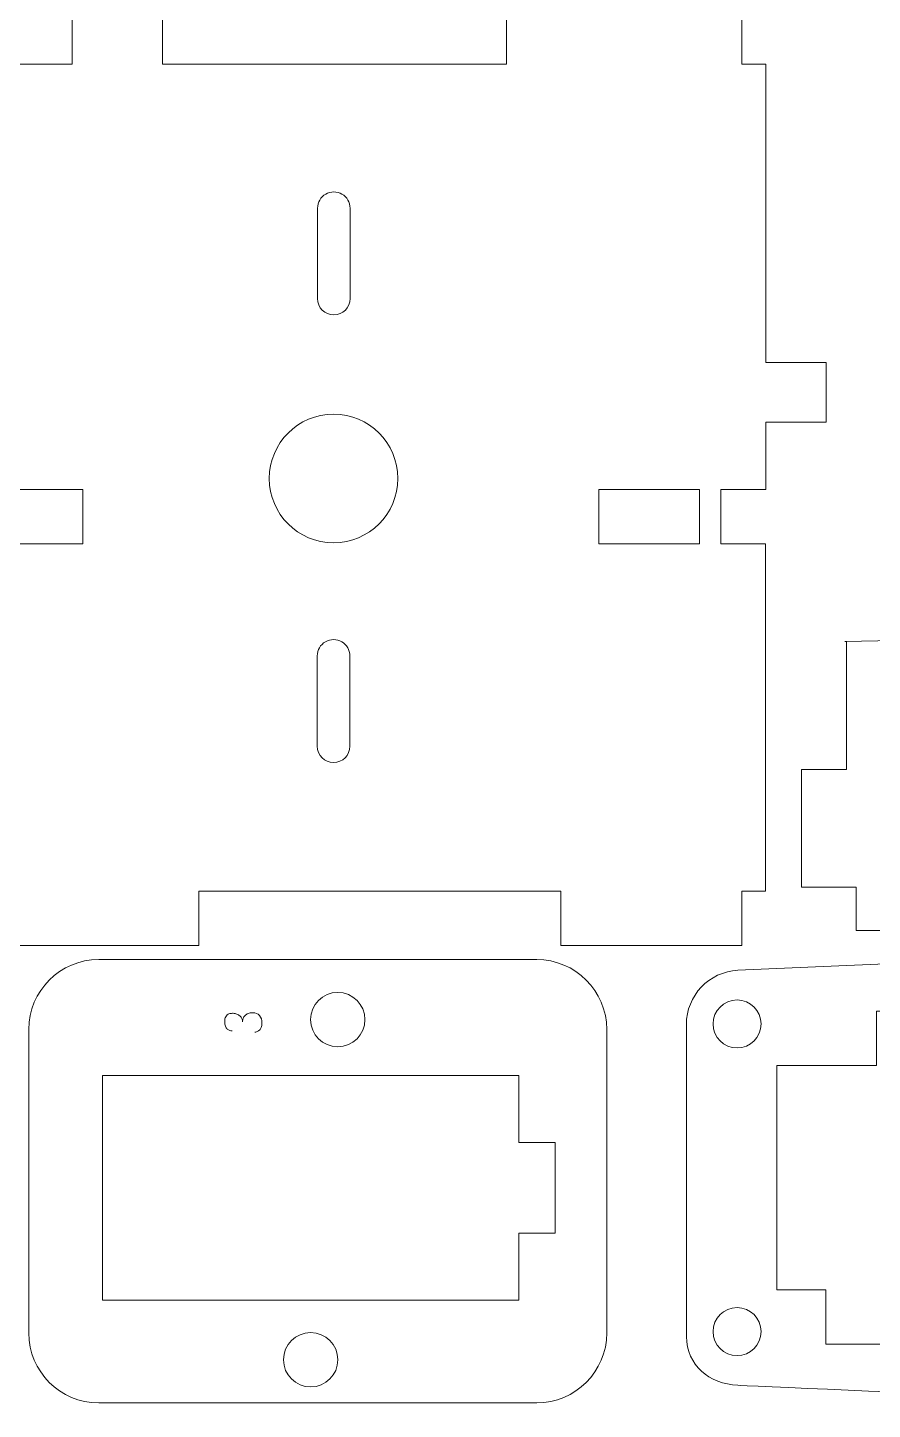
# Model space of a CAD drawing. Header units: centimetres. Extents: x -24 to 24.1, y -20.7 to 0.5.
# Drawn here: x -19.64 to -14.97, y -14.78 to -7.14 of the extents above; entities that cross this region are included whole.
import ezdxf

# ---------------------------------------------------------------- set-up
doc = ezdxf.new("R2010")
doc.units = ezdxf.units.CM
doc.header["$MEASUREMENT"] = 0
doc.layers.add('Layer 1', color=7, linetype='Continuous')

msp = doc.modelspace()

# ---------------------------------------------------------------- linework, layer by layer
at = {"layer": 'Layer 1', "color": 3, "lineweight": 9}
for points, knots in [([(-15.55957, -8.99456), (-15.55957, -8.99456), (-15.56221, -8.99415), (-15.56221, -8.99415), (-15.56221, -8.99415), (-15.56221, -8.99415), (-15.56221, -7.34545), (-15.56221, -7.34545), (-15.56221, -7.34545), (-15.56221, -7.34545), (-15.56477, -7.34544), (-15.56477, -7.34544), (-15.56477, -7.34544), (-15.56477, -7.34544), (-15.69477, -7.34544), (-15.69477, -7.34544), (-15.69477, -7.34544), (-15.69477, -7.34544), (-15.69477, -7.04544), (-15.69477, -7.04544), (-15.69477, -7.04544), (-15.69477, -7.04544), (-16.99477, -7.04544), (-16.99477, -7.04544), (-16.99477, -7.04544), (-16.99477, -7.04544), (-16.99477, -7.34544), (-16.99477, -7.34544), (-16.99477, -7.34544), (-16.99477, -7.34544), (-18.89477, -7.34544), (-18.89477, -7.34544), (-18.89477, -7.34544), (-18.89477, -7.34544), (-18.89477, -7.04544), (-18.89477, -7.04544), (-18.89477, -7.04544), (-18.89477, -7.04544), (-19.39477, -7.04544), (-19.39477, -7.04544), (-19.39477, -7.04544), (-19.39477, -7.04544), (-19.39477, -7.34544), (-19.39477, -7.34544), (-19.39477, -7.34544), (-19.39477, -7.34544), (-19.69477, -7.34544), (-19.69477, -7.34544), (-19.69477, -7.34544), (-19.69477, -7.34544), (-19.69477, -7.04544), (-19.69477, -7.04544), (-19.69477, -7.04544), (-19.69477, -7.04544), (-20.19477, -7.04544), (-20.19477, -7.04544), (-20.19477, -7.04544), (-20.19477, -7.04544), (-20.19477, -7.34544), (-20.19477, -7.34544), (-20.19477, -7.34544), (-20.19477, -7.34544), (-20.32477, -7.34544), (-20.32477, -7.34544), (-20.32477, -7.34544), (-20.32477, -7.34544), (-20.32477, -9.69546), (-20.32477, -9.69545), (-20.32477, -9.69545), (-20.32477, -9.69544), (-19.33472, -9.69545), (-19.33472, -9.69545), (-19.33472, -9.69545), (-19.33472, -9.69545), (-19.33472, -9.99545), (-19.33472, -9.99545), (-19.33472, -9.99545), (-19.33472, -9.99545), (-20.32477, -9.99544), (-20.32477, -9.99545), (-20.32477, -9.99545), (-20.32477, -9.99546), (-20.32477, -11.91544), (-20.32477, -11.91544), (-20.32477, -11.91544), (-20.32477, -11.91544), (-20.19477, -11.91544), (-20.19477, -11.91544), (-20.19477, -11.91544), (-20.19477, -11.91544), (-20.19477, -12.21544), (-20.19477, -12.21544), (-20.19477, -12.21544), (-20.19477, -12.21544), (-18.69477, -12.21544), (-18.69477, -12.21544), (-18.69477, -12.21544), (-18.69477, -12.21544), (-18.69477, -11.91544), (-18.69477, -11.91544), (-18.69477, -11.91544), (-18.69477, -11.91544), (-16.69477, -11.91544), (-16.69477, -11.91544), (-16.69477, -11.91544), (-16.69477, -11.91544), (-16.69477, -12.21544), (-16.69477, -12.21544), (-16.69477, -12.21544), (-16.69477, -12.21544), (-15.69477, -12.21544), (-15.69477, -12.21544), (-15.69477, -12.21544), (-15.69477, -12.21544), (-15.69477, -11.91544), (-15.69477, -11.91544), (-15.69477, -11.91544), (-15.69477, -11.91544), (-15.56477, -11.91544), (-15.56477, -11.91544), (-15.56477, -11.91544), (-15.56477, -11.91544), (-15.56477, -9.99546), (-15.56477, -9.99546), (-15.56477, -9.99546), (-15.56477, -9.99546), (-15.81171, -9.99546), (-15.81171, -9.99546), (-15.81171, -9.99546), (-15.81171, -9.99547), (-15.81171, -9.69547), (-15.81171, -9.69546), (-15.81171, -9.69546), (-15.81171, -9.69546), (-15.56221, -9.69546), (-15.56221, -9.69546), (-15.56221, -9.69546), (-15.56221, -9.69547), (-15.56221, -9.32415), (-15.56221, -9.32415), (-15.56221, -9.32415), (-15.56221, -9.32415), (-15.55957, -9.32456), (-15.55957, -9.32456), (-15.55957, -9.32456), (-15.55957, -9.32456), (-15.22957, -9.32456), (-15.22957, -9.32456), (-15.22957, -9.32456), (-15.22957, -9.32456), (-15.22957, -8.99456), (-15.22957, -8.99456), (-15.22957, -8.99456), (-15.22957, -8.99456), (-15.55957, -8.99456), (-15.55957, -8.99456)], [0, 0, 0, 0, 0.025, 0.025, 0.025, 0.025, 0.05, 0.05, 0.05, 0.05, 0.075, 0.075, 0.075, 0.075, 0.1, 0.1, 0.1, 0.1, 0.125, 0.125, 0.125, 0.125, 0.15, 0.15, 0.15, 0.15, 0.175, 0.175, 0.175, 0.175, 0.2, 0.2, 0.2, 0.2, 0.225, 0.225, 0.225, 0.225, 0.25, 0.25, 0.25, 0.25, 0.275, 0.275, 0.275, 0.275, 0.3, 0.3, 0.3, 0.3, 0.325, 0.325, 0.325, 0.325, 0.35, 0.35, 0.35, 0.35, 0.375, 0.375, 0.375, 0.375, 0.4, 0.4, 0.4, 0.4, 0.425, 0.425, 0.425, 0.425, 0.45, 0.45, 0.45, 0.45, 0.475, 0.475, 0.475, 0.475, 0.5, 0.5, 0.5, 0.5, 0.525, 0.525, 0.525, 0.525, 0.55, 0.55, 0.55, 0.55, 0.575, 0.575, 0.575, 0.575, 0.6, 0.6, 0.6, 0.6, 0.625, 0.625, 0.625, 0.625, 0.65, 0.65, 0.65, 0.65, 0.675, 0.675, 0.675, 0.675, 0.7, 0.7, 0.7, 0.7, 0.725, 0.725, 0.725, 0.725, 0.75, 0.75, 0.75, 0.75, 0.775, 0.775, 0.775, 0.775, 0.8, 0.8, 0.8, 0.8, 0.825, 0.825, 0.825, 0.825, 0.85, 0.85, 0.85, 0.85, 0.875, 0.875, 0.875, 0.875, 0.9, 0.9, 0.9, 0.9, 0.925, 0.925, 0.925, 0.925, 0.95, 0.95, 0.95, 0.95, 1, 1, 1, 1]), ([(-9.94656, -11.01283), (-9.94656, -11.01283), (-9.96655, -11.01283), (-9.96655, -11.01283), (-9.96655, -11.01283), (-9.96655, -11.01283), (-10.26655, -11.01283), (-10.26655, -11.01283), (-10.26655, -11.01283), (-10.26655, -11.01283), (-10.26655, -10.52283), (-10.26655, -10.52283), (-10.26655, -10.52283), (-10.36113, -9.44486), (-10.42323, -9.21143), (-10.42407, -9.22035), (-10.42407, -9.22035), (-10.48698, -8.97389), (-10.80152, -8.65286), (-11.17657, -8.67245), (-11.17657, -8.67245), (-11.52427, -8.67245), (-11.81954, -8.89701), (-11.92527, -9.20898), (-11.92527, -9.20898), (-12.04896, -9.52722), (-12.10121, -10.49558), (-15.12655, -10.53606), (-15.12655, -10.53606), (-15.12655, -10.53606), (-15.11656, -10.53606), (-15.11656, -10.53606), (-15.11656, -10.53606), (-15.11656, -10.53606), (-15.11656, -11.24284), (-15.11656, -11.24284), (-15.11656, -11.24284), (-15.11656, -11.24284), (-15.36657, -11.24284), (-15.36656, -11.24284), (-15.36656, -11.24284), (-15.36656, -11.24284), (-15.36656, -11.89283), (-15.36656, -11.89283), (-15.36656, -11.89283), (-15.36657, -11.89283), (-15.06441, -11.89283), (-15.06441, -11.89283), (-15.06441, -11.89283), (-15.06441, -11.89283), (-15.06441, -12.13283), (-15.06441, -12.13282), (-15.06441, -12.13282), (-15.06441, -12.13282), (-14.79441, -12.13282), (-14.79441, -12.13282), (-14.79441, -12.13282), (-14.79441, -12.13282), (-14.79441, -11.89282), (-14.79441, -11.89282), (-14.79441, -11.89282), (-14.79441, -11.89283), (-14.67657, -11.89283), (-14.67657, -11.89283), (-14.67657, -11.89283), (-14.67657, -11.89283), (-14.67657, -12.13283), (-14.67657, -12.13283), (-14.67657, -12.13283), (-14.67657, -12.13283), (-14.11441, -12.13283), (-14.11441, -12.13283), (-14.11441, -12.13283), (-14.11441, -12.13283), (-14.11441, -11.89283), (-14.11441, -11.89283), (-14.11441, -11.89283), (-14.11441, -11.89283), (-13.36784, -11.89283), (-13.36784, -11.89283), (-13.36784, -11.89283), (-13.36784, -11.89283), (-13.36656, -11.89283), (-13.36656, -11.89283), (-13.36656, -11.89283), (-13.36656, -11.89283), (-13.36656, -11.52281), (-13.36656, -11.52281), (-13.36656, -11.52281), (-13.36656, -11.52281), (-11.86656, -11.52281), (-11.86656, -11.52281), (-11.86656, -11.52281), (-11.86656, -11.52281), (-11.86656, -11.89281), (-11.86656, -11.89281), (-11.86656, -11.89281), (-11.86656, -11.89281), (-11.26265, -11.89281), (-11.26265, -11.89281), (-11.26265, -11.89281), (-11.26265, -11.89281), (-11.26265, -12.13283), (-11.26265, -12.13283), (-11.26265, -12.13283), (-11.26265, -12.13283), (-10.36262, -12.13283), (-10.36262, -12.13283), (-10.36262, -12.13283), (-10.36262, -12.13283), (-10.36262, -11.89283), (-10.36262, -11.89283), (-10.36262, -11.89283), (-10.36262, -11.89283), (-9.94656, -11.89283), (-9.94656, -11.89283), (-9.94656, -11.89283), (-9.94656, -11.89283), (-9.94656, -11.01283), (-9.94656, -11.01283)], [0, 0, 0, 0, 0.0322581, 0.0322581, 0.0322581, 0.0322581, 0.0645161, 0.0645161, 0.0645161, 0.0645161, 0.0967742, 0.0967742, 0.0967742, 0.0967742, 0.1290323, 0.1290323, 0.1290323, 0.1290323, 0.1612903, 0.1612903, 0.1612903, 0.1612903, 0.1935484, 0.1935484, 0.1935484, 0.1935484, 0.2258065, 0.2258065, 0.2258065, 0.2258065, 0.2580645, 0.2580645, 0.2580645, 0.2580645, 0.2903226, 0.2903226, 0.2903226, 0.2903226, 0.3225806, 0.3225806, 0.3225806, 0.3225807, 0.3548387, 0.3548387, 0.3548387, 0.3548387, 0.3870968, 0.3870968, 0.3870968, 0.3870968, 0.4193548, 0.4193548, 0.4193548, 0.4193548, 0.4516129, 0.4516129, 0.4516129, 0.4516129, 0.483871, 0.483871, 0.483871, 0.483871, 0.516129, 0.516129, 0.516129, 0.516129, 0.5483871, 0.5483871, 0.5483871, 0.5483871, 0.5806452, 0.5806452, 0.5806452, 0.5806452, 0.6129032, 0.6129032, 0.6129032, 0.6129032, 0.6451613, 0.6451613, 0.6451613, 0.6451613, 0.6774194, 0.6774194, 0.6774194, 0.6774194, 0.7096774, 0.7096774, 0.7096774, 0.7096774, 0.7419355, 0.7419355, 0.7419355, 0.7419355, 0.7741935, 0.7741935, 0.7741935, 0.7741936, 0.8064516, 0.8064516, 0.8064516, 0.8064516, 0.8387097, 0.8387097, 0.8387097, 0.8387097, 0.8709677, 0.8709677, 0.8709677, 0.8709678, 0.9032258, 0.9032258, 0.9032258, 0.9032258, 0.9354839, 0.9354839, 0.9354839, 0.9354839, 1, 1, 1, 1]), ([(-14.49998, -14.69941), (-14.49997, -14.69941), (-14.4877, -14.77906), (-14.35161, -14.77906), (-14.35161, -14.77906), (-14.24022, -14.77906), (-14.21762, -14.69941), (-14.23454, -14.69941), (-14.23454, -14.69941), (-14.23454, -14.69941), (-11.23161, -14.69941), (-11.23161, -14.69941), (-11.23161, -14.69941), (-11.15205, -14.69941), (-11.07575, -14.66781), (-11.01949, -14.61155), (-11.01949, -14.61155), (-10.96323, -14.55529), (-10.93161, -14.47898), (-10.93161, -14.39941), (-10.93161, -14.39941), (-10.93161, -14.39941), (-10.93161, -12.59942), (-10.93161, -12.59942), (-10.93161, -12.59942), (-10.93161, -12.51986), (-10.96323, -12.44355), (-11.01949, -12.38729), (-11.01949, -12.38729), (-11.07575, -12.33103), (-11.15205, -12.29942), (-11.23161, -12.29942), (-11.23161, -12.29942), (-11.23161, -12.29942), (-13.34829, -12.29942), (-14.15958, -12.29942), (-14.15958, -12.29942), (-14.22434, -12.29942), (-14.16631, -12.24903), (-14.35161, -12.24903), (-14.35161, -12.24903), (-14.46282, -12.24903), (-14.47088, -12.29942), (-14.47088, -12.29942), (-14.47088, -12.29942), (-14.47088, -12.29942), (-15.71732, -12.35266), (-15.71732, -12.35266), (-15.71732, -12.35266), (-15.87668, -12.36101), (-16.00161, -12.49266), (-16.00161, -12.65224), (-16.00161, -12.65224), (-16.00161, -12.65224), (-16.0002, -14.37583), (-16.0002, -14.37583), (-16.0002, -14.37583), (-16.0002, -14.53541), (-15.87668, -14.63783), (-15.71732, -14.64618), (-15.71732, -14.64618), (-15.71732, -14.64618), (-14.49998, -14.69941), (-14.49998, -14.69941)], [0, 0, 0, 0, 0.0588235, 0.0588235, 0.0588235, 0.0588235, 0.1176471, 0.1176471, 0.1176471, 0.1176471, 0.1764706, 0.1764706, 0.1764706, 0.1764706, 0.2352941, 0.2352941, 0.2352941, 0.2352941, 0.2941176, 0.2941176, 0.2941176, 0.2941177, 0.3529412, 0.3529412, 0.3529412, 0.3529412, 0.4117647, 0.4117647, 0.4117647, 0.4117647, 0.4705882, 0.4705882, 0.4705882, 0.4705882, 0.5294118, 0.5294118, 0.5294118, 0.5294118, 0.5882353, 0.5882353, 0.5882353, 0.5882353, 0.6470588, 0.6470588, 0.6470588, 0.6470588, 0.7058824, 0.7058824, 0.7058824, 0.7058824, 0.7647059, 0.7647059, 0.7647059, 0.7647059, 0.8235294, 0.8235294, 0.8235294, 0.8235294, 0.8823529, 0.8823529, 0.8823529, 0.882353, 1, 1, 1, 1]), ([(-16.82764, -12.29327), (-16.82764, -12.29327), (-19.24777, -12.29327), (-19.24777, -12.29327), (-19.24777, -12.29327), (-19.46022, -12.29327), (-19.63404, -12.46709), (-19.63404, -12.67954), (-19.63404, -12.67954), (-19.63404, -12.67954), (-19.63404, -14.357), (-19.63404, -14.357), (-19.63404, -14.357), (-19.63404, -14.56945), (-19.46022, -14.74327), (-19.24777, -14.74327), (-19.24777, -14.74327), (-19.24777, -14.74327), (-16.82764, -14.74327), (-16.82764, -14.74327), (-16.82764, -14.74327), (-16.61519, -14.74327), (-16.44138, -14.56945), (-16.44138, -14.357), (-16.44138, -14.357), (-16.44138, -14.357), (-16.44138, -12.67954), (-16.44138, -12.67954), (-16.44138, -12.67954), (-16.44138, -12.46709), (-16.61519, -12.29327), (-16.82764, -12.29327)], [0, 0, 0, 0, 0.1111111, 0.1111111, 0.1111111, 0.1111111, 0.2222222, 0.2222222, 0.2222222, 0.2222222, 0.3333333, 0.3333333, 0.3333333, 0.3333333, 0.4444444, 0.4444444, 0.4444444, 0.4444445, 0.5555556, 0.5555556, 0.5555556, 0.5555556, 0.6666667, 0.6666667, 0.6666667, 0.6666667, 0.7777778, 0.7777778, 0.7777778, 0.7777778, 1, 1, 1, 1])]:
    msp.add_open_spline(points, degree=3, knots=knots, dxfattribs=at)
at = {"layer": 'Layer 1', "color": 1, "lineweight": 9}
for points, knots in [([(-17.85895, -8.64134), (-17.85895, -8.69105), (-17.89924, -8.73135), (-17.94894, -8.73134), (-17.94894, -8.73134), (-17.99865, -8.73134), (-18.03894, -8.69105), (-18.03894, -8.64134), (-18.03894, -8.64134), (-18.03894, -8.64134), (-18.03894, -8.14134), (-18.03894, -8.14134), (-18.03894, -8.14134), (-18.03894, -8.10919), (-18.02179, -8.07948), (-17.99394, -8.0634), (-17.99394, -8.0634), (-17.9661, -8.04733), (-17.93179, -8.04733), (-17.90394, -8.0634), (-17.90394, -8.0634), (-17.8761, -8.07948), (-17.85895, -8.10919), (-17.85895, -8.14134), (-17.85895, -8.14134), (-17.85895, -8.14134), (-17.85895, -8.64134), (-17.85895, -8.64134)], [0, 0, 0, 0, 0.125, 0.125, 0.125, 0.125, 0.25, 0.25, 0.25, 0.25, 0.375, 0.375, 0.375, 0.375, 0.5, 0.5, 0.5, 0.5, 0.625, 0.625, 0.625, 0.625, 0.75, 0.75, 0.75, 0.75, 1, 1, 1, 1]), ([(-17.95029, -9.99007), (-17.75423, -9.99007), (-17.59529, -9.83113), (-17.59529, -9.63508), (-17.59529, -9.63508), (-17.59528, -9.43902), (-17.75423, -9.28008), (-17.95028, -9.28008), (-17.95028, -9.28008), (-18.14634, -9.28007), (-18.30527, -9.43902), (-18.30527, -9.63507), (-18.30527, -9.63507), (-18.30527, -9.83113), (-18.14634, -9.99007), (-17.95029, -9.99007)], [0, 0, 0, 0, 0.2, 0.2, 0.2, 0.2, 0.4, 0.4, 0.4, 0.4, 0.6, 0.6, 0.6, 0.6, 1, 1, 1, 1]), ([(-15.92955, -9.69546), (-15.92955, -9.69547), (-15.92955, -9.99547), (-15.92955, -9.99547), (-15.92955, -9.99547), (-15.92955, -9.99547), (-16.48478, -9.99547), (-16.48478, -9.99546), (-16.48478, -9.99546), (-16.48478, -9.99546), (-16.48478, -9.69546), (-16.48478, -9.69546), (-16.48478, -9.69546), (-16.48478, -9.69546), (-15.92955, -9.69546), (-15.92955, -9.69546)], [0, 0, 0, 0, 0.2, 0.2, 0.2, 0.2, 0.4, 0.4, 0.4, 0.4, 0.6, 0.6, 0.6, 0.6, 1, 1, 1, 1]), ([(-17.86028, -11.11507), (-17.86028, -11.16478), (-17.90057, -11.20508), (-17.95028, -11.20507), (-17.95028, -11.20507), (-17.99998, -11.20507), (-18.04028, -11.16478), (-18.04028, -11.11507), (-18.04028, -11.11507), (-18.04028, -11.11507), (-18.04028, -10.61507), (-18.04028, -10.61507), (-18.04028, -10.61507), (-18.04028, -10.58292), (-18.02312, -10.55321), (-17.99528, -10.53713), (-17.99528, -10.53713), (-17.96743, -10.52106), (-17.93312, -10.52106), (-17.90528, -10.53713), (-17.90528, -10.53713), (-17.87743, -10.55321), (-17.86028, -10.58292), (-17.86028, -10.61507), (-17.86028, -10.61507), (-17.86028, -10.61507), (-17.86028, -11.11507), (-17.86028, -11.11507)], [0, 0, 0, 0, 0.125, 0.125, 0.125, 0.125, 0.25, 0.25, 0.25, 0.25, 0.375, 0.375, 0.375, 0.375, 0.5, 0.5, 0.5, 0.5, 0.625, 0.625, 0.625, 0.625, 0.75, 0.75, 0.75, 0.75, 1, 1, 1, 1]), ([(-17.77696, -12.62499), (-17.77696, -12.70784), (-17.84411, -12.77499), (-17.92695, -12.77499), (-17.92695, -12.77499), (-18.0098, -12.775), (-18.07694, -12.70784), (-18.07694, -12.625), (-18.07694, -12.625), (-18.07696, -12.54215), (-18.0098, -12.475), (-17.92696, -12.47499), (-17.92696, -12.47499), (-17.84411, -12.47499), (-17.77696, -12.54215), (-17.77696, -12.62499)], [0, 0, 0, 0, 0.2, 0.2, 0.2, 0.2, 0.4, 0.4, 0.4, 0.4, 0.6, 0.6, 0.6, 0.6, 1, 1, 1, 1]), ([(-15.85412, -12.64942), (-15.85412, -12.7226), (-15.79479, -12.78193), (-15.72163, -12.78193), (-15.72163, -12.78193), (-15.64844, -12.78193), (-15.58912, -12.7226), (-15.58912, -12.64943), (-15.58912, -12.64943), (-15.58912, -12.57625), (-15.64844, -12.51693), (-15.72161, -12.51693), (-15.72161, -12.51693), (-15.79479, -12.51693), (-15.85412, -12.57625), (-15.85412, -12.64942)], [0, 0, 0, 0, 0.2, 0.2, 0.2, 0.2, 0.4, 0.4, 0.4, 0.4, 0.6, 0.6, 0.6, 0.6, 1, 1, 1, 1]), ([(-13.47661, -14.11941), (-13.47661, -14.11941), (-13.48161, -14.11941), (-13.48161, -14.11941), (-13.48161, -14.11941), (-13.48161, -14.11941), (-13.48161, -14.41941), (-13.48161, -14.41941), (-13.48161, -14.41941), (-13.48161, -14.41941), (-15.23161, -14.41941), (-15.23161, -14.41941), (-15.23161, -14.41941), (-15.23161, -14.41941), (-15.23161, -14.11941), (-15.23161, -14.11941), (-15.23161, -14.11941), (-15.23161, -14.11941), (-15.50161, -14.11941), (-15.50161, -14.11941), (-15.50161, -14.11941), (-15.50161, -14.11941), (-15.50161, -12.87942), (-15.50161, -12.87942), (-15.50161, -12.87942), (-15.50161, -12.87942), (-14.95161, -12.87942), (-14.95161, -12.87942), (-14.95161, -12.87942), (-14.95161, -12.87942), (-14.95161, -12.57942), (-14.95161, -12.57942), (-14.95161, -12.57942), (-14.95161, -12.57942), (-13.7516, -12.57942), (-13.7516, -12.57942), (-13.7516, -12.57942), (-13.7516, -12.57942), (-13.7516, -12.87942), (-13.7516, -12.87942), (-13.7516, -12.87942), (-13.7516, -12.87942), (-13.20161, -12.87942), (-13.20161, -12.87942), (-13.20161, -12.87942), (-13.20161, -12.87942), (-13.20161, -14.11941), (-13.20161, -14.11941), (-13.20161, -14.11941), (-13.20161, -14.11941), (-13.47661, -14.11941), (-13.47661, -14.11941)], [0, 0, 0, 0, 0.0714286, 0.0714286, 0.0714286, 0.0714286, 0.1428571, 0.1428571, 0.1428571, 0.1428572, 0.2142857, 0.2142857, 0.2142857, 0.2142857, 0.2857143, 0.2857143, 0.2857143, 0.2857143, 0.3571429, 0.3571429, 0.3571429, 0.3571429, 0.4285714, 0.4285714, 0.4285714, 0.4285714, 0.5, 0.5, 0.5, 0.5, 0.5714286, 0.5714286, 0.5714286, 0.5714286, 0.6428571, 0.6428571, 0.6428571, 0.6428572, 0.7142857, 0.7142857, 0.7142857, 0.7142857, 0.7857143, 0.7857143, 0.7857143, 0.7857143, 0.8571429, 0.8571429, 0.8571429, 0.8571429, 1, 1, 1, 1]), ([(-16.92697, -12.93498), (-16.92697, -12.93498), (-19.22697, -12.93498), (-19.22697, -12.93498), (-19.22697, -12.93498), (-19.22697, -12.93498), (-19.22697, -14.17498), (-19.22697, -14.17498), (-19.22697, -14.17498), (-19.22697, -14.17498), (-16.92697, -14.17498), (-16.92697, -14.17498), (-16.92697, -14.17498), (-16.92697, -14.17498), (-16.92697, -13.80499), (-16.92697, -13.80499), (-16.92697, -13.80499), (-16.92697, -13.80499), (-16.72695, -13.80499), (-16.72695, -13.80499), (-16.72695, -13.80499), (-16.72695, -13.80499), (-16.72695, -13.30499), (-16.72695, -13.30499), (-16.72695, -13.30499), (-16.72695, -13.30499), (-16.92697, -13.30499), (-16.92697, -13.30499), (-16.92697, -13.30499), (-16.92697, -13.30499), (-16.92697, -12.93498), (-16.92697, -12.93498)], [0, 0, 0, 0, 0.1111111, 0.1111111, 0.1111111, 0.1111111, 0.2222222, 0.2222222, 0.2222222, 0.2222222, 0.3333333, 0.3333333, 0.3333333, 0.3333333, 0.4444444, 0.4444444, 0.4444444, 0.4444445, 0.5555556, 0.5555556, 0.5555556, 0.5555556, 0.6666667, 0.6666667, 0.6666667, 0.6666667, 0.7777778, 0.7777778, 0.7777778, 0.7777778, 1, 1, 1, 1]), ([(-15.85412, -14.34941), (-15.85412, -14.42259), (-15.79479, -14.48192), (-15.72163, -14.48192), (-15.72163, -14.48192), (-15.64844, -14.48192), (-15.58912, -14.42259), (-15.58912, -14.34942), (-15.58912, -14.34942), (-15.58912, -14.27624), (-15.64844, -14.21692), (-15.72161, -14.21692), (-15.72161, -14.21692), (-15.79479, -14.21692), (-15.85412, -14.27624), (-15.85412, -14.34941)], [0, 0, 0, 0, 0.2, 0.2, 0.2, 0.2, 0.4, 0.4, 0.4, 0.4, 0.6, 0.6, 0.6, 0.6, 1, 1, 1, 1]), ([(-17.92697, -14.50498), (-17.92697, -14.58784), (-17.99412, -14.65499), (-18.07696, -14.65499), (-18.07696, -14.65499), (-18.15981, -14.65499), (-18.22695, -14.58784), (-18.22695, -14.505), (-18.22695, -14.505), (-18.22697, -14.42215), (-18.15981, -14.355), (-18.07697, -14.35499), (-18.07697, -14.35499), (-17.99412, -14.35499), (-17.92697, -14.42215), (-17.92697, -14.50498)], [0, 0, 0, 0, 0.2, 0.2, 0.2, 0.2, 0.4, 0.4, 0.4, 0.4, 0.6, 0.6, 0.6, 0.6, 1, 1, 1, 1])]:
    msp.add_open_spline(points, degree=3, knots=knots, dxfattribs=at)
at = {"layer": 'Layer 1', "color": 5, "lineweight": 9}
msp.add_open_spline([(-18.38552, -12.69529), (-18.3812, -12.69473), (-18.37673, -12.69346), (-18.37212, -12.69148), (-18.37212, -12.69148), (-18.36751, -12.68951), (-18.36323, -12.68664), (-18.35927, -12.68287), (-18.35927, -12.68287), (-18.35533, -12.67911), (-18.35208, -12.67417), (-18.34954, -12.66806), (-18.34954, -12.66806), (-18.347, -12.66194), (-18.34573, -12.65437), (-18.34573, -12.64534), (-18.34573, -12.64534), (-18.34592, -12.62728), (-18.35029, -12.61307), (-18.35885, -12.60272), (-18.35885, -12.60272), (-18.36741, -12.59238), (-18.38072, -12.5872), (-18.39878, -12.5872), (-18.39878, -12.5872), (-18.40782, -12.5872), (-18.41572, -12.58866), (-18.42248, -12.59158), (-18.42248, -12.59158), (-18.42927, -12.59449), (-18.43486, -12.59835), (-18.43929, -12.60315), (-18.43929, -12.60315), (-18.44371, -12.60794), (-18.44705, -12.61331), (-18.4493, -12.61923), (-18.4493, -12.61923), (-18.45156, -12.62516), (-18.45269, -12.63113), (-18.45269, -12.63715), (-18.45269, -12.63715), (-18.4525, -12.63113), (-18.45373, -12.62535), (-18.45636, -12.6198), (-18.45636, -12.6198), (-18.45898, -12.61425), (-18.46271, -12.60931), (-18.46751, -12.60498), (-18.46751, -12.60498), (-18.47231, -12.60065), (-18.47794, -12.59717), (-18.48444, -12.59454), (-18.48444, -12.59454), (-18.49093, -12.5919), (-18.49793, -12.59059), (-18.50547, -12.59059), (-18.50547, -12.59059), (-18.50754, -12.59059), (-18.51017, -12.59063), (-18.51337, -12.59073), (-18.51337, -12.59073), (-18.51657, -12.59082), (-18.51986, -12.59129), (-18.52325, -12.59214), (-18.52325, -12.59214), (-18.52663, -12.59299), (-18.53002, -12.5943), (-18.5334, -12.59609), (-18.5334, -12.59609), (-18.53678, -12.59788), (-18.53985, -12.60042), (-18.54258, -12.60371), (-18.54258, -12.60371), (-18.54531, -12.607), (-18.54747, -12.61124), (-18.54907, -12.61641), (-18.54907, -12.61641), (-18.55067, -12.62158), (-18.55147, -12.62784), (-18.55147, -12.63518), (-18.55147, -12.63518), (-18.55147, -12.64647), (-18.5501, -12.65545), (-18.54738, -12.66213), (-18.54738, -12.66213), (-18.54465, -12.66881), (-18.54126, -12.67398), (-18.53722, -12.67765), (-18.53722, -12.67765), (-18.53317, -12.68132), (-18.52875, -12.68386), (-18.52395, -12.68527), (-18.52395, -12.68527), (-18.51914, -12.68668), (-18.51459, -12.68767), (-18.51026, -12.68824), (-18.51026, -12.68824), (-18.51459, -12.68767), (-18.51914, -12.68668), (-18.52395, -12.68527), (-18.52395, -12.68527), (-18.52875, -12.68386), (-18.53317, -12.68132), (-18.53722, -12.67765), (-18.53722, -12.67765), (-18.54126, -12.67398), (-18.54465, -12.66881), (-18.54738, -12.66213), (-18.54738, -12.66213), (-18.5501, -12.65545), (-18.55147, -12.64647), (-18.55147, -12.63518), (-18.55147, -12.63518), (-18.55147, -12.62784), (-18.55067, -12.62158), (-18.54907, -12.61641), (-18.54907, -12.61641), (-18.54747, -12.61124), (-18.54531, -12.607), (-18.54258, -12.60371), (-18.54258, -12.60371), (-18.53985, -12.60042), (-18.53678, -12.59788), (-18.5334, -12.59609), (-18.5334, -12.59609), (-18.53002, -12.5943), (-18.52663, -12.59299), (-18.52325, -12.59214), (-18.52325, -12.59214), (-18.51986, -12.59129), (-18.5166, -12.59082), (-18.51351, -12.59073), (-18.51351, -12.59073), (-18.51041, -12.59063), (-18.50772, -12.59059), (-18.50547, -12.59059), (-18.50547, -12.59059), (-18.49793, -12.59059), (-18.49093, -12.5919), (-18.48444, -12.59454), (-18.48444, -12.59454), (-18.47794, -12.59717), (-18.47231, -12.60065), (-18.46751, -12.60498), (-18.46751, -12.60498), (-18.46271, -12.60931), (-18.45898, -12.61425), (-18.45636, -12.6198), (-18.45636, -12.6198), (-18.45373, -12.62535), (-18.4525, -12.63113), (-18.45269, -12.63715), (-18.45269, -12.63715), (-18.45269, -12.63113), (-18.45156, -12.62516), (-18.4493, -12.61923), (-18.4493, -12.61923), (-18.44705, -12.61331), (-18.44371, -12.60794), (-18.43929, -12.60315), (-18.43929, -12.60315), (-18.43486, -12.59835), (-18.42927, -12.59449), (-18.42248, -12.59158), (-18.42248, -12.59158), (-18.41572, -12.58866), (-18.40782, -12.5872), (-18.39878, -12.5872), (-18.39878, -12.5872), (-18.38072, -12.5872), (-18.36741, -12.59238), (-18.35885, -12.60272), (-18.35885, -12.60272), (-18.35029, -12.61307), (-18.34592, -12.62728), (-18.34573, -12.64534), (-18.34573, -12.64534), (-18.34573, -12.65437), (-18.347, -12.66194), (-18.34954, -12.66806), (-18.34954, -12.66806), (-18.35208, -12.67417), (-18.35533, -12.67911), (-18.35927, -12.68287), (-18.35927, -12.68287), (-18.36323, -12.68664), (-18.36751, -12.68951), (-18.37212, -12.69148), (-18.37212, -12.69148), (-18.37673, -12.69346), (-18.3812, -12.69473), (-18.38552, -12.69529)], degree=3, knots=[0, 0, 0, 0, 0.0204082, 0.0204082, 0.0204082, 0.0204082, 0.0408163, 0.0408163, 0.0408163, 0.0408163, 0.0612245, 0.0612245, 0.0612245, 0.0612245, 0.0816327, 0.0816327, 0.0816327, 0.0816327, 0.1020408, 0.1020408, 0.1020408, 0.1020408, 0.122449, 0.122449, 0.122449, 0.122449, 0.1428571, 0.1428571, 0.1428571, 0.1428572, 0.1632653, 0.1632653, 0.1632653, 0.1632653, 0.1836735, 0.1836735, 0.1836735, 0.1836735, 0.2040816, 0.2040816, 0.2040816, 0.2040816, 0.2244898, 0.2244898, 0.2244898, 0.2244898, 0.244898, 0.244898, 0.244898, 0.244898, 0.2653061, 0.2653061, 0.2653061, 0.2653061, 0.2857143, 0.2857143, 0.2857143, 0.2857143, 0.3061224, 0.3061224, 0.3061224, 0.3061225, 0.3265306, 0.3265306, 0.3265306, 0.3265306, 0.3469388, 0.3469388, 0.3469388, 0.3469388, 0.3673469, 0.3673469, 0.3673469, 0.3673469, 0.3877551, 0.3877551, 0.3877551, 0.3877551, 0.4081633, 0.4081633, 0.4081633, 0.4081633, 0.4285714, 0.4285714, 0.4285714, 0.4285714, 0.4489796, 0.4489796, 0.4489796, 0.4489796, 0.4693878, 0.4693878, 0.4693878, 0.4693878, 0.4897959, 0.4897959, 0.4897959, 0.4897959, 0.5102041, 0.5102041, 0.5102041, 0.5102041, 0.5306122, 0.5306122, 0.5306122, 0.5306123, 0.5510204, 0.5510204, 0.5510204, 0.5510204, 0.5714286, 0.5714286, 0.5714286, 0.5714286, 0.5918367, 0.5918367, 0.5918367, 0.5918367, 0.6122449, 0.6122449, 0.6122449, 0.6122449, 0.6326531, 0.6326531, 0.6326531, 0.6326531, 0.6530612, 0.6530612, 0.6530612, 0.6530612, 0.6734694, 0.6734694, 0.6734694, 0.6734694, 0.6938776, 0.6938776, 0.6938776, 0.6938776, 0.7142857, 0.7142857, 0.7142857, 0.7142857, 0.7346939, 0.7346939, 0.7346939, 0.7346939, 0.755102, 0.755102, 0.755102, 0.7551021, 0.7755102, 0.7755102, 0.7755102, 0.7755102, 0.7959184, 0.7959184, 0.7959184, 0.7959184, 0.8163265, 0.8163265, 0.8163265, 0.8163265, 0.8367347, 0.8367347, 0.8367347, 0.8367347, 0.8571429, 0.8571429, 0.8571429, 0.8571429, 0.877551, 0.877551, 0.877551, 0.877551, 0.8979592, 0.8979592, 0.8979592, 0.8979592, 0.9183673, 0.9183673, 0.9183673, 0.9183674, 0.9387755, 0.9387755, 0.9387755, 0.9387755, 0.9591837, 0.9591837, 0.9591837, 0.9591837, 1, 1, 1, 1], dxfattribs=at)

doc.saveas('drawing.dxf')
